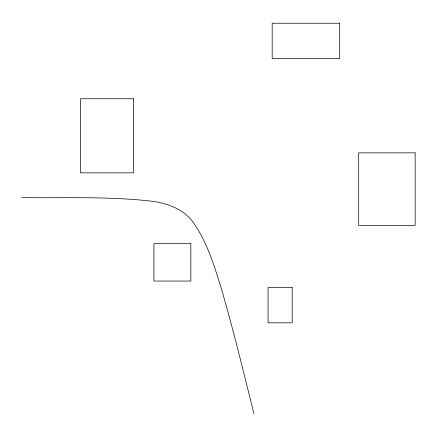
<?xml version="1.0" encoding="UTF-8"?>
<svg xmlns="http://www.w3.org/2000/svg" width="437" height="437" viewBox="0 0 437 437"><rect width="100%" height="100%" fill="white"/><g stroke="black" fill="none" stroke-linecap="round" stroke-linejoin="round"><path stroke-width="0.66" d="M21.85 197.611C64.441 198.136 107.234 196.306 149.656 200.965C166.836 202.834 184.998 209.148 194.651 224.46C207.673 243.764 214.376 266.401 221.269 288.398C233.44 329.842 243.425 371.887 253.952 413.768M339.702 23.232L272.175 23.232L272.175 58.613L339.702 58.613L339.702 23.232M133.52 98.757L80.446 98.757L80.446 172.844L133.52 172.844L133.52 98.757M415.15 152.846L358.695 152.846L358.695 225.361L415.15 225.361L415.15 152.846M190.854 243.699L153.911 243.699L153.911 281.046L190.854 281.046L190.854 243.699M292.195 287.519L268.078 287.519L268.078 322.828L292.195 322.828L292.195 287.519"/></g></svg>
